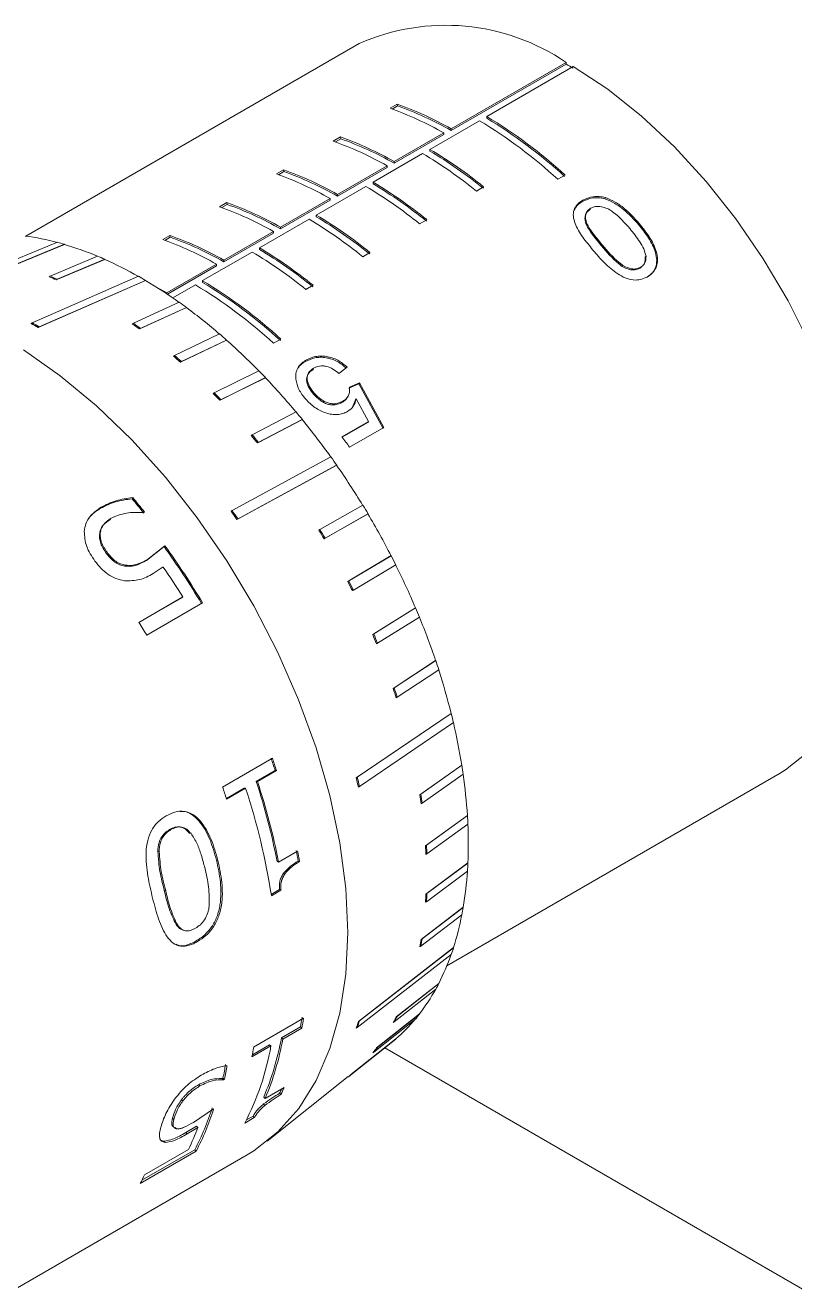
# Model space of a CAD drawing. Header units: millimetres. Extents: x 2 to 278, y 1 to 215.
# Drawn here: x 234.17 to 238.95, y 54.66 to 62.52 of the extents above; entities that cross this region are included whole.
import ezdxf

# ---------------------------------------------------------------- set-up
doc = ezdxf.new("R2010")
doc.units = ezdxf.units.MM

msp = doc.modelspace()

# ---------------------------------------------------------------- linework, layer by layer
at = {"color": 7, "linetype": 'Continuous', "lineweight": 18}
for p, q in [((236.2448, 62.4068), (234.171, 61.2097)), ((237.5319, 62.29), (236.8163, 61.8769)), ((237.532, 62.2795), (236.8165, 61.8664)), ((237.532, 62.2795), (237.5319, 62.29)), ((237.038, 61.953), (237.5768, 62.2641)), ((236.4818, 62.03), (236.4369, 62.0041)), ((236.4836, 62.0189), (236.45, 61.9995)), ((236.4836, 62.0189), (236.4818, 62.03)), ((236.6845, 61.7489), (236.9931, 61.9271)), ((237.0379, 61.9427), (237.038, 61.953)), ((236.1283, 61.8259), (236.0834, 61.8)), ((236.13, 61.8148), (236.0964, 61.7954)), ((236.13, 61.8148), (236.1283, 61.8259)), ((236.7714, 61.8509), (236.4628, 61.6728)), ((236.7716, 61.8405), (236.4629, 61.6623)), ((236.7716, 61.8405), (236.7714, 61.8509)), ((236.8165, 61.8664), (236.8163, 61.8769)), ((236.3309, 61.5448), (236.6396, 61.723)), ((236.6844, 61.7386), (236.6845, 61.7489)), ((236.4179, 61.6468), (236.1092, 61.4687)), ((236.418, 61.6364), (236.4179, 61.6468)), ((236.4629, 61.6623), (236.4628, 61.6728)), ((235.7747, 61.6218), (235.7298, 61.5959)), ((235.7765, 61.6107), (235.7429, 61.5913)), ((235.7765, 61.6107), (235.7747, 61.6218)), ((236.418, 61.6364), (236.1093, 61.4582)), ((237.4804, 61.5634), (237.5253, 61.5893)), ((235.9774, 61.3407), (236.286, 61.5189)), ((236.3308, 61.5345), (236.3309, 61.5448)), ((236.9741, 61.4899), (237.019, 61.5158)), ((235.4212, 61.4177), (235.3763, 61.3918)), ((235.4229, 61.4066), (235.3893, 61.3872)), ((235.4229, 61.4066), (235.4212, 61.4177)), ((236.0643, 61.4427), (235.7557, 61.2646)), ((236.0644, 61.4323), (235.7558, 61.2541)), ((236.0644, 61.4323), (236.0643, 61.4427)), ((236.1093, 61.4582), (236.1092, 61.4687)), ((237.6361, 61.4324), (237.6329, 61.4246)), ((237.7767, 61.4489), (237.7733, 61.4412)), ((235.9773, 61.3304), (235.9774, 61.3407)), ((237.6809, 61.3751), (237.6843, 61.3827)), ((235.6238, 61.1366), (235.9325, 61.3148)), ((235.7558, 61.2541), (235.7557, 61.2646)), ((236.6205, 61.2858), (236.6654, 61.3117)), ((237.9871, 61.2886), (237.983, 61.2818)), ((234.0677, 61.0476), (234.3667, 61.1709)), ((235.0676, 61.2136), (235.0227, 61.1877)), ((235.0694, 61.2025), (235.0358, 61.1831)), ((235.0694, 61.2025), (235.0676, 61.2136)), ((235.7108, 61.2386), (235.4021, 61.0605)), ((235.7109, 61.2282), (235.4022, 61.05)), ((235.7109, 61.2282), (235.7108, 61.2386)), ((234.1047, 61.0317), (234.4104, 61.1577)), ((234.1112, 61.0354), (234.4102, 61.1587)), ((234.4102, 61.1587), (234.4104, 61.1577)), ((235.2703, 60.9325), (235.5789, 61.1107)), ((235.6237, 61.1263), (235.6238, 61.1366)), ((236.267, 61.0817), (236.3119, 61.1076)), ((237.7529, 61.1487), (237.757, 61.1554)), ((234.3219, 60.9603), (234.6166, 61.085)), ((234.36, 60.9373), (234.6613, 61.0649)), ((234.3665, 60.9411), (234.6612, 61.0658)), ((234.6612, 61.0658), (234.6613, 61.0649)), ((235.3572, 61.0345), (235.0486, 60.8564)), ((235.3573, 61.0241), (235.0518, 60.8477)), ((235.3573, 61.0241), (235.3572, 61.0345)), ((235.4022, 61.05), (235.4021, 61.0605)), ((237.9905, 61.0098), (237.9954, 61.0157)), ((238.0244, 61.0783), (238.0292, 61.0843)), ((234.3155, 60.9565), (234.3219, 60.9603)), ((234.36, 60.9373), (234.3665, 60.9411)), ((234.9158, 60.9341), (234.9158, 60.9332)), ((238.0377, 60.9571), (238.0326, 60.9516)), ((234.2481, 60.6412), (234.9158, 60.9332)), ((235.0486, 60.8499), (235.0486, 60.8564)), ((235.0848, 60.8254), (235.2254, 60.9066)), ((235.2701, 60.9222), (235.2703, 60.9325)), ((235.9134, 60.8776), (235.9583, 60.9035)), ((234.8396, 60.668), (235.1255, 60.7979)), ((234.8777, 60.6321), (235.17, 60.7649)), ((234.8842, 60.6358), (235.1701, 60.7657)), ((235.1701, 60.7657), (235.17, 60.7649)), ((234.2032, 60.6671), (234.2097, 60.6708)), ((234.2481, 60.6412), (234.2546, 60.6449)), ((234.8332, 60.6643), (234.8396, 60.668)), ((234.8777, 60.6321), (234.8842, 60.6358)), ((235.0949, 60.4678), (235.3765, 60.6011)), ((235.132, 60.4261), (235.4198, 60.5624)), ((235.1384, 60.4298), (235.42, 60.5631)), ((235.42, 60.5631), (235.4198, 60.5624)), ((235.7126, 60.5429), (235.7575, 60.5688)), ((235.0885, 60.4641), (235.0949, 60.4678)), ((235.132, 60.4261), (235.1384, 60.4298)), ((235.9135, 60.438), (235.9103, 60.4301)), ((235.9614, 60.3881), (235.958, 60.3804)), ((236.1699, 60.3948), (236.1176, 60.3558)), ((235.3425, 60.2355), (235.6199, 60.3728)), ((235.3778, 60.1886), (235.6613, 60.329)), ((235.3843, 60.1923), (235.6616, 60.3296)), ((235.6616, 60.3296), (235.6613, 60.329)), ((235.336, 60.2318), (235.3425, 60.2355)), ((235.9665, 60.2319), (235.9627, 60.2248)), ((236.1801, 60.263), (236.2428, 60.2903)), ((236.1842, 60.2699), (236.2469, 60.2971)), ((236.2469, 60.2971), (236.2428, 60.2903)), ((236.2428, 60.2903), (236.393, 60.0142)), ((236.2469, 60.2971), (236.3981, 60.0198)), ((235.3778, 60.1886), (235.3843, 60.1923)), ((236.143, 60.1832), (236.1387, 60.1766)), ((236.2219, 60.1905), (236.2034, 60.1455)), ((236.2263, 60.197), (236.2219, 60.1905)), ((236.3032, 60.0572), (236.2263, 60.197)), ((235.5784, 59.9748), (235.8518, 60.1166)), ((235.6113, 59.9234), (235.8907, 60.0683)), ((235.6178, 59.9271), (235.8911, 60.0689)), ((235.8911, 60.0689), (235.8907, 60.0683)), ((236.1372, 59.9614), (236.3032, 60.0572)), ((236.1389, 59.9592), (236.2983, 60.0513)), ((236.3981, 60.0198), (236.1851, 59.8969)), ((236.3032, 60.0572), (236.2983, 60.0513)), ((235.572, 59.9711), (235.5784, 59.9748)), ((235.6113, 59.9234), (235.6178, 59.9271)), ((235.4544, 59.5024), (236.0686, 59.8365)), ((235.4843, 59.4472), (236.1045, 59.7846)), ((235.4908, 59.451), (236.1049, 59.785)), ((236.1049, 59.785), (236.1045, 59.7846)), ((234.6398, 59.5238), (234.6357, 59.517)), ((234.8358, 59.5832), (234.8316, 59.5765)), ((236.0006, 59.385), (236.2669, 59.5369)), ((234.9089, 59.4939), (234.9034, 59.4908)), ((235.448, 59.4987), (235.4544, 59.5024)), ((235.4843, 59.4472), (235.4908, 59.451)), ((236.0269, 59.3269), (236.2991, 59.4822)), ((236.0334, 59.3307), (236.2996, 59.4825)), ((236.2996, 59.4825), (236.2991, 59.4822)), ((235.9942, 59.3813), (236.0006, 59.385)), ((234.6337, 59.3604), (234.6292, 59.354)), ((234.9274, 59.198), (235.0359, 59.2844)), ((235.0359, 59.2844), (235.0307, 59.2789)), ((236.0269, 59.3269), (236.0334, 59.3307)), ((234.6813, 59.2361), (234.6765, 59.2301)), ((234.9222, 59.1925), (235.0307, 59.2789)), ((236.1738, 59.0615), (236.4429, 59.2224)), ((236.1803, 59.0653), (236.4435, 59.2226)), ((236.4435, 59.2226), (236.4429, 59.2224)), ((234.7911, 59.1633), (234.786, 59.1577)), ((234.9274, 59.198), (234.9222, 59.1925)), ((235.0251, 59.1521), (234.9622, 59.1107)), ((236.2089, 59.0088), (236.4721, 59.1661)), ((236.1738, 59.0615), (236.1803, 59.0653)), ((236.2024, 59.0051), (236.2089, 59.0088)), ((234.8742, 58.8078), (235.1475, 58.9656)), ((234.8746, 58.8071), (235.1416, 58.9613)), ((235.2706, 58.9282), (234.9233, 58.7277)), ((235.1475, 58.9656), (235.1416, 58.9613)), ((236.3286, 58.7318), (236.595, 58.8984)), ((236.3351, 58.7356), (236.5957, 58.8985)), ((236.5957, 58.8985), (236.595, 58.8984)), ((236.3591, 58.6779), (236.6197, 58.8408)), ((236.3286, 58.7318), (236.3351, 58.7356)), ((236.3527, 58.6742), (236.3591, 58.6779)), ((236.4561, 58.3974), (236.7203, 58.5698)), ((236.4625, 58.4011), (236.721, 58.5698)), ((236.4817, 58.3432), (236.7402, 58.5118)), ((236.721, 58.5698), (236.7203, 58.5698)), ((236.4561, 58.3974), (236.4625, 58.4011)), ((236.4752, 58.3394), (236.4817, 58.3432)), ((236.226, 57.8407), (236.8168, 58.2417)), ((236.2325, 57.8445), (236.8176, 58.2415)), ((236.2464, 57.7871), (236.8314, 58.1842)), ((236.8176, 58.2415), (236.8168, 58.2417)), ((235.3943, 57.784), (235.7046, 57.9632)), ((235.722, 57.8872), (235.6038, 57.819)), ((235.7302, 57.8869), (235.612, 57.8186)), ((235.722, 57.8872), (235.7302, 57.8869)), ((236.6215, 57.7354), (236.883, 57.9193)), ((236.628, 57.7391), (236.8837, 57.919)), ((236.7902, 56.6727), (238.864, 57.8698)), ((236.8837, 57.919), (236.883, 57.9193)), ((235.6038, 57.819), (235.612, 57.8186)), ((236.226, 57.8407), (236.2325, 57.8445)), ((236.6364, 57.6833), (236.8922, 57.8632)), ((235.5299, 57.7763), (235.4185, 57.712)), ((235.5381, 57.776), (235.4199, 57.7077)), ((235.5299, 57.7763), (235.5381, 57.776)), ((236.2399, 57.7834), (236.2464, 57.7871)), ((236.6215, 57.7354), (236.628, 57.7391)), ((236.63, 57.6796), (236.6364, 57.6833)), ((236.6569, 57.4182), (236.9178, 57.6076)), ((236.6634, 57.4219), (236.9186, 57.6072)), ((236.6662, 57.3686), (236.9214, 57.5538)), ((236.9186, 57.6072), (236.9178, 57.6076)), ((235.065, 57.5192), (235.0732, 57.5189)), ((236.6569, 57.4182), (236.6634, 57.4219)), ((234.9918, 57.383), (235, 57.3824)), ((235.3655, 57.3279), (235.357, 57.3295)), ((235.7345, 57.3199), (235.7432, 57.3175)), ((235.7432, 57.3175), (235.8614, 57.3857)), ((235.8649, 57.3234), (235.8736, 57.3206)), ((236.6597, 57.3648), (236.6662, 57.3686)), ((235.7752, 57.2496), (235.784, 57.2467)), ((236.6598, 57.117), (236.9207, 57.3116)), ((236.6634, 57.0706), (236.9186, 57.261)), ((236.6662, 57.1208), (236.9214, 57.3111)), ((236.9214, 57.3111), (236.9207, 57.3116)), ((235.0321, 57.1409), (235.0407, 57.1393)), ((235.7491, 57.1459), (235.6971, 57.1158)), ((235.7579, 57.1427), (235.6982, 57.1083)), ((235.7491, 57.1459), (235.7579, 57.1427)), ((236.6598, 57.117), (236.6662, 57.1208)), ((236.6301, 56.8366), (236.8916, 57.036)), ((236.6366, 56.8403), (236.8923, 57.0354)), ((236.657, 57.0669), (236.6634, 57.0706)), ((236.8923, 57.0354), (236.8916, 57.036)), ((235.1056, 56.9287), (235.1143, 56.9261)), ((236.6282, 56.7942), (236.8839, 56.9893)), ((235.2392, 56.8233), (235.2303, 56.8266)), ((236.2402, 56.3265), (236.831, 56.7851)), ((236.2467, 56.3302), (236.8317, 56.7844)), ((236.6217, 56.7905), (236.6282, 56.7942)), ((236.6301, 56.8366), (236.6366, 56.8403)), ((236.8317, 56.7844), (236.831, 56.7851)), ((236.2328, 56.2889), (236.8179, 56.7431)), ((236.4756, 56.3552), (236.7398, 56.5629)), ((236.4821, 56.3589), (236.7406, 56.5621)), ((236.7406, 56.5621), (236.7398, 56.5629)), ((236.463, 56.323), (236.7214, 56.5262)), ((235.5881, 56.1665), (235.8985, 56.3457)), ((236.2402, 56.3265), (236.2467, 56.3302)), ((236.3356, 56.1356), (236.5962, 56.3421)), ((236.3532, 56.1618), (236.6196, 56.3728)), ((236.3597, 56.1655), (236.6203, 56.372)), ((236.4565, 56.3193), (236.463, 56.323)), ((236.4756, 56.3552), (236.4821, 56.3589)), ((236.6203, 56.372), (236.6196, 56.3728)), ((235.879, 56.2917), (235.7608, 56.2235)), ((235.7608, 56.2235), (235.7696, 56.2164)), ((235.8879, 56.2846), (235.7696, 56.2164)), ((235.879, 56.2917), (235.8879, 56.2846)), ((236.2031, 56.0042), (236.4721, 56.2179)), ((236.2095, 56.0079), (236.4727, 56.217)), ((236.2263, 56.2852), (236.2328, 56.2889)), ((236.4727, 56.217), (236.4721, 56.2179)), ((235.6957, 56.1737), (235.5775, 56.1055)), ((235.6869, 56.1808), (235.58, 56.1191)), ((235.6869, 56.1808), (235.6957, 56.1737)), ((236.1809, 55.9845), (236.4441, 56.1935)), ((236.3532, 56.1618), (236.3597, 56.1655)), ((241.1016, 53.45), (236.4041, 56.1618)), ((236.3291, 56.1319), (236.3356, 56.1356)), ((235.6723, 55.5818), (236.1771, 55.9829)), ((236.1745, 55.9807), (236.1809, 55.9845)), ((236.2031, 56.0042), (236.2095, 56.0079)), ((235.2537, 55.9253), (235.2449, 55.9324)), ((235.3972, 55.974), (235.3918, 55.9709)), ((235.4005, 55.9636), (235.3918, 55.9709)), ((235.406, 55.9667), (235.3972, 55.974)), ((235.406, 55.9667), (235.4005, 55.9636)), ((235.6593, 55.8469), (235.7775, 55.9151)), ((235.1481, 55.8321), (235.1393, 55.8393)), ((235.6509, 55.8555), (235.6593, 55.8469)), ((235.7496, 55.8801), (235.7578, 55.8712)), ((235.2139, 55.6986), (235.3388, 55.7819)), ((235.6501, 55.813), (235.6583, 55.8041)), ((235.092, 55.7173), (235.0833, 55.7249)), ((235.108, 55.6583), (235.0994, 55.6663)), ((235.2321, 55.6758), (235.1657, 55.6353)), ((235.2406, 55.6675), (235.1742, 55.627)), ((235.2406, 55.6675), (235.2321, 55.6758)), ((235.5922, 55.7283), (235.5325, 55.6939)), ((235.5841, 55.7374), (235.5428, 55.7136)), ((235.5841, 55.7374), (235.5922, 55.7283)), ((235.0282, 55.5822), (235.0064, 55.5899)), ((235.1742, 55.627), (235.1657, 55.6353)), ((235.2296, 55.519), (234.8823, 55.3185)), ((235.2214, 55.5281), (234.8926, 55.3383)), ((234.9097, 55.3727), (235.1831, 55.5305)), ((235.0367, 55.574), (235.0282, 55.5822)), ((235.2296, 55.519), (235.2214, 55.5281)), ((232.2924, 53.6179), (235.5487, 55.4977))]:
    msp.add_line(p, q, dxfattribs=at)
at = {"color": 7, "linetype": 'Continuous', "lineweight": 18, "flags": 128}
for points in [[(237.5768, 62.2641), (237.7909, 62.1231), (238.0017, 61.9556), (238.2066, 61.7637), (238.4027, 61.5499), (238.5874, 61.3173), (238.7583, 61.0688), (238.913, 60.8078), (239.0494, 60.5378), (239.1659, 60.2625), (239.2606, 59.9855), (239.3325, 59.7105), (239.3806, 59.4413), (239.4041, 59.1815), (239.4028, 58.9345), (239.3767, 58.7036), (239.3261, 58.492), (239.2518, 58.3025), (239.1547, 58.1376), (239.0361, 57.9996), (238.8976, 57.8903), (238.864, 57.8698)], [(234.2097, 60.6708), (234.2904, 60.7061), (234.8709, 60.9601)], [(234.2546, 60.6449), (234.3353, 60.6802), (234.9158, 60.9341)], [(235.0486, 60.8564), (235.0065, 60.8795), (234.9864, 60.8902)], [(235.5487, 55.4977), (235.5895, 55.5225), (235.7389, 55.6396), (235.8685, 55.7855), (235.9766, 55.9588), (236.062, 56.1572), (236.1238, 56.3785), (236.1611, 56.6202), (236.1735, 56.8793), (236.1609, 57.1528), (236.1235, 57.4376), (236.0617, 57.7302), (235.9762, 58.0273), (235.8679, 58.3253), (235.7383, 58.6209), (235.5888, 58.9104), (235.4211, 59.1906), (235.2372, 59.4581), (235.0393, 59.7097), (234.8297, 59.9427), (234.6108, 60.1541), (234.3852, 60.3416), (234.1557, 60.5029)]]:
    msp.add_lwpolyline(points, dxfattribs=at)
at = {"color": 7, "linetype": 'Continuous', "lineweight": 18}
for centre, radius, start, end in [((236.7831, 61.1888), 1.3317, 55.7817, 113.84135), ((236.3259, 60.1387), 2.4572, 59.40117, 60.60421), ((235.7338, 60.0266), 2.0988, 60.36906, 70.42586), ((235.7787, 60.0526), 2.0988, 60.36906, 70.42586), ((235.7838, 60.051), 2.0886, 60.36906, 70.42586), ((235.4452, 59.3451), 3.0104, 47.46458, 59.05658), ((235.4975, 59.3732), 2.9958, 47.46458, 59.05658), ((235.4901, 59.371), 3.0104, 47.46458, 59.05658), ((235.3802, 59.8225), 2.0988, 60.36906, 70.42586), ((235.4251, 59.8485), 2.0988, 60.36906, 70.42586), ((235.4303, 59.8469), 2.0886, 60.36906, 70.42586), ((235.1795, 59.2706), 2.8541, 51.03994, 59.23128), ((235.2314, 59.2981), 2.8403, 51.03994, 59.23128), ((235.2244, 59.2966), 2.8541, 51.03994, 59.23128), ((235.0267, 59.6184), 2.0988, 60.36906, 70.42586), ((235.0716, 59.6444), 2.0988, 60.36906, 70.42586), ((235.0767, 59.6428), 2.0886, 60.36906, 70.42586), ((234.8259, 59.0665), 2.8541, 51.03994, 59.23128), ((234.8778, 59.094), 2.8403, 51.03994, 59.23128), ((234.8708, 59.0925), 2.8541, 51.03994, 59.23128), ((234.718, 59.4403), 2.0988, 60.36906, 70.42586), ((234.7232, 59.4387), 2.0886, 60.36906, 70.42586), ((234.6731, 59.4143), 2.0988, 60.36906, 70.42586), ((234.5243, 58.8899), 2.8403, 51.03994, 59.23128), ((234.5173, 58.8883), 2.8541, 51.03994, 59.23128), ((234.4724, 58.8624), 2.8541, 51.03994, 59.23128), ((233.9502, 59.6198), 1.6051, 74.95286, 82.2315), ((233.9052, 59.4419), 1.7895, 73.60808, 75.05421), ((234.3196, 59.2102), 2.0988, 60.36906, 70.42586), ((234.3645, 59.2362), 2.0988, 60.36906, 70.42586), ((234.3696, 59.2346), 2.0886, 60.36906, 70.42586), ((233.8449, 59.2464), 1.9932, 67.21784, 73.5176), ((234.1188, 58.6583), 2.8541, 51.03994, 59.23128), ((234.1707, 58.6858), 2.8403, 51.03994, 59.23128), ((234.1637, 58.6842), 2.8541, 51.03994, 59.23128), ((233.7612, 59.0397), 2.217, 66.05098, 67.30466), ((233.6623, 58.8236), 2.4538, 60.4934, 65.97757), ((233.4449, 58.8759), 2.2554, 66.06165, 67.294), ((233.4513, 58.8797), 2.2554, 66.06165, 67.294), ((233.5411, 58.6036), 2.7057, 59.46566, 60.56343), ((233.4085, 58.3836), 2.9618, 54.57106, 59.40841), ((233.6774, 58.3246), 3.0104, 47.46458, 59.05658), ((233.7297, 58.3527), 2.9958, 47.46458, 59.05658), ((233.7223, 58.3505), 3.0104, 47.46458, 59.05658), ((233.258, 58.1675), 3.2259, 53.64912, 54.62545), ((233.103, 57.9607), 3.4836, 49.26455, 53.60581), ((232.8201, 58.2183), 2.8124, 59.48648, 60.54261), ((232.8266, 58.222), 2.8124, 59.48648, 60.54261), ((232.9329, 57.9887), 3.2817, 53.65743, 54.61715), ((232.9394, 57.9924), 3.2817, 53.65743, 54.61715), ((232.9376, 57.7651), 3.7404, 48.42092, 49.30553), ((232.7772, 57.587), 3.9795, 44.41669, 48.38926), ((232.607, 57.5793), 3.8052, 48.42845, 49.298), ((232.6135, 57.583), 3.8052, 48.42845, 49.298), ((232.6154, 57.4259), 4.2084, 43.62872, 44.44646), ((232.4691, 57.2884), 4.4085, 39.89645, 43.60681), ((232.2792, 57.2342), 4.2813, 43.63567, 44.4395), ((232.2857, 57.2379), 4.2813, 43.63567, 44.4395), ((232.3313, 57.1713), 4.59, 39.14502, 39.91678), ((232.2191, 57.0811), 4.7333, 35.5929, 39.13149), ((231.9902, 56.9752), 4.6695, 39.15158, 39.91022), ((231.9967, 56.9789), 4.6695, 39.15158, 39.91022), ((232.6598, 57.3281), 4.3619, 36.07951, 37.13495), ((232.1243, 57.0121), 4.8512, 34.86124, 35.60505), ((232.0636, 56.9703), 4.9242, 31.40874, 34.85524), ((231.1369, 56.4803), 4.8205, 38.59796, 39.96384), ((231.1255, 56.4739), 4.8409, 38.59796, 39.96384), ((232.0272, 56.9476), 4.9679, 30.68136, 31.41349), ((231.3475, 56.564), 5.0424, 34.87534, 35.59095), ((231.354, 56.5678), 5.0424, 34.87534, 35.59095), ((232.0303, 56.9493), 4.9637, 27.25429, 30.6825), ((231.6808, 56.7477), 5.0538, 30.68759, 31.40726), ((231.6873, 56.7514), 5.0538, 30.68759, 31.40726), ((230.8443, 56.2669), 5.1648, 31.01608, 35.7497), ((230.8567, 56.2741), 5.143, 31.01608, 35.7497), ((232.0614, 56.9655), 4.9292, 26.51596, 27.25191), ((230.7647, 56.2209), 5.1713, 32.05606, 34.52764), ((232.1339, 57.0009), 4.8479, 23.04171, 26.52431), ((231.7157, 56.7659), 5.0145, 26.52223, 27.24565), ((231.7221, 56.7696), 5.0145, 26.52223, 27.24565), ((232.2346, 57.0445), 4.7388, 22.27654, 23.03207), ((232.3743, 57.1005), 4.5877, 18.67952, 22.29261), ((230.4566, 56.0411), 5.2124, 31.02561, 32.05859), ((231.8983, 56.8499), 4.8208, 22.28296, 23.02564), ((231.8919, 56.8462), 4.8208, 22.28296, 23.02564), ((232.5388, 57.1572), 4.4143, 17.86987, 18.66198), ((232.7359, 57.2191), 4.207, 14.06673, 17.89468), ((232.2013, 56.9609), 4.4907, 17.87661, 18.65525), ((232.2078, 56.9647), 4.4907, 17.87661, 18.65525), ((232.9514, 57.2747), 3.9852, 13.1922, 14.0402), ((233.1901, 57.3286), 3.7399, 9.08674, 13.22726), ((231.3082, 56.4487), 4.6423, 18.05193, 19.04106), ((231.2977, 56.4422), 4.662, 18.05193, 19.04106), ((233.4381, 57.3702), 3.489, 8.12297, 9.04958), ((231.5467, 56.4899), 4.2693, 11.2112, 18.13867), ((231.5377, 56.4839), 4.2873, 11.2112, 18.13867), ((232.2071, 56.8369), 4.1423, 13.20828, 14.02412), ((232.2136, 56.8407), 4.1423, 13.20828, 14.02412), ((233.6981, 57.405), 3.226, 3.60089, 8.17029), ((230.9874, 56.2631), 4.662, 18.05193, 19.04106), ((231.5848, 56.4747), 4.162, 8.75648, 18.22023), ((233.1162, 57.1776), 3.5494, 8.13085, 9.04169), ((233.1227, 57.1813), 3.5494, 8.13085, 9.04169), ((233.9575, 57.4235), 2.9667, 2.51858, 3.55099), ((234.217, 57.4324), 2.7064, 357.44324, 2.58046), ((233.6446, 57.2317), 3.0181, 2.52737, 3.5422), ((233.6511, 57.2355), 3.0181, 2.52737, 3.5422), ((232.065, 56.6441), 3.8602, 10.13536, 11.11413), ((232.0576, 56.6385), 3.8765, 10.13536, 11.11413), ((234.7044, 57.4052), 2.2181, 350.41999, 356.28618), ((234.4662, 57.4236), 2.4579, 356.20784, 357.37823), ((234.162, 57.2319), 2.5004, 356.2178, 357.36827), ((234.1685, 57.2356), 2.5004, 356.2178, 357.36827), ((234.9243, 57.3705), 1.9963, 348.99361, 350.33807), ((235.1246, 57.329), 1.7909, 342.3224, 349.08826), ((234.6281, 57.1778), 2.0309, 349.00505, 350.32663), ((234.6346, 57.1816), 2.0309, 349.00505, 350.32663), ((235.3013, 57.2751), 1.6072, 340.67067, 342.22421), ((235.4528, 57.2196), 1.4449, 332.96863, 340.77628), ((235.5787, 57.1576), 1.3056, 331.07623, 332.86068), ((235.6779, 57.1008), 1.1903, 322.29267, 331.17818), ((233.7994, 56.6845), 2.1164, 349.30586, 350.97573), ((233.7994, 56.679), 2.1254, 349.30586, 350.97573), ((234.6497, 56.8373), 1.6706, 340.70013, 342.19475), ((234.6562, 56.8411), 1.6706, 340.70013, 342.19475), ((235.2938, 56.9613), 1.3282, 331.09141, 332.8455), ((235.3003, 56.9651), 1.3282, 331.09141, 332.8455), ((235.8039, 57.0011), 1.0296, 310.47323, 320.26147), ((235.7532, 57.0448), 1.0975, 320.18794, 322.19135), ((234.025, 56.5415), 1.7647, 337.12605, 349.61941), ((234.0265, 56.5357), 1.7721, 337.12605, 349.61941), ((235.8356, 56.9655), 0.983, 308.24833, 310.40446), ((234.0411, 56.4689), 1.6808, 332.54039, 349.88567), ((233.4891, 56.4999), 2.1254, 349.30586, 350.97573), ((235.4713, 56.8465), 1.1165, 320.20498, 322.1743), ((235.4778, 56.8502), 1.1165, 320.20498, 322.1743), ((233.3793, 56.402), 2.0628, 348.02528, 350.43066), ((233.3795, 56.3965), 2.0715, 348.02528, 350.43066), ((235.5551, 56.7659), 1, 308.26667, 310.38612), ((235.5616, 56.7696), 1, 308.26667, 310.38612), ((234.4211, 56.5014), 1.4666, 334.93396, 336.03763), ((234.4127, 56.5003), 1.4849, 334.93801, 336.79372), ((233.8675, 56.2441), 1.5316, 332.1279, 342.74888), ((233.8699, 56.238), 1.5381, 332.1279, 342.74888), ((233.8024, 56.1905), 1.5303, 334.45031, 340.01699), ((233.6434, 55.9793), 1.4041, 331.92608, 334.40275)]:
    msp.add_arc(centre, radius, start, end, dxfattribs=at)
for points, knots in [([(237.6993, 61.1224), (237.6773, 61.1491), (237.6335, 61.2026), (237.5904, 61.2742), (237.575, 61.3322), (237.5788, 61.3736), (237.6, 61.4083), (237.624, 61.4243), (237.6361, 61.4324)], [0, 0, 0, 0, 0.250509, 0.500363, 0.631102, 0.750185, 0.874213, 1, 1, 1, 1]), ([(237.5821, 61.3705), (237.587, 61.3804), (237.598, 61.4023), (237.6204, 61.4166), (237.6329, 61.4246)], [0, 0, 0, 0, 0.4460983, 1, 1, 1, 1]), ([(237.6329, 61.4246), (237.6533, 61.434), (237.6841, 61.4481), (237.735, 61.4494), (237.7606, 61.4439), (237.7733, 61.4412)], [0, 0, 0, 0, 0.499449, 0.751797, 1, 1, 1, 1]), ([(237.6361, 61.4324), (237.6565, 61.4418), (237.6873, 61.456), (237.7382, 61.4572), (237.7639, 61.4516), (237.7767, 61.4489)], [0, 0, 0, 0, 0.499055, 0.751464, 1, 1, 1, 1]), ([(237.7733, 61.4412), (237.7942, 61.4327), (237.836, 61.4156), (237.9089, 61.3626), (237.9533, 61.3141), (237.983, 61.2818)], [0, 0, 0, 0, 0.249876, 0.500004, 1, 1, 1, 1]), ([(237.7767, 61.4489), (237.7976, 61.4403), (237.8396, 61.4231), (237.9128, 61.3698), (237.9574, 61.321), (237.9871, 61.2886)], [0, 0, 0, 0, 0.249698, 0.499832, 1, 1, 1, 1]), ([(237.6809, 61.3751), (237.6726, 61.3688), (237.6562, 61.3564), (237.6481, 61.3274), (237.6504, 61.2963), (237.6805, 61.2343), (237.7207, 61.1867), (237.7529, 61.1487)], [0, 0, 0, 0, 0.125057, 0.250065, 0.375071, 0.500165, 1, 1, 1, 1]), ([(237.6843, 61.3827), (237.676, 61.3765), (237.6596, 61.364), (237.6516, 61.3349), (237.654, 61.3038), (237.6843, 61.2415), (237.7247, 61.1937), (237.757, 61.1554)], [0, 0, 0, 0, 0.124639, 0.249389, 0.37433, 0.499515, 1, 1, 1, 1]), ([(237.9297, 61.2551), (237.8965, 61.2928), (237.855, 61.34), (237.7895, 61.3821), (237.7524, 61.3931), (237.7144, 61.3959), (237.6943, 61.3871), (237.6843, 61.3827)], [0, 0, 0, 0, 0.50044, 0.625626, 0.750567, 0.875318, 1, 1, 1, 1]), ([(238.0292, 61.0843), (238.0251, 61.0997), (238.017, 61.1306), (237.9826, 61.1888), (237.9509, 61.2286), (237.9297, 61.2551)], [0, 0, 0, 0, 0.249424, 0.499583, 1, 1, 1, 1]), ([(237.983, 61.2818), (238.0045, 61.2547), (238.0476, 61.2005), (238.0868, 61.1229), (238.0983, 61.059), (238.0916, 61.0134), (238.0689, 60.9761), (238.0447, 60.9597), (238.0326, 60.9516)], [0, 0, 0, 0, 0.250092, 0.49963, 0.631047, 0.749536, 0.874592, 1, 1, 1, 1]), ([(237.9871, 61.2886), (238.0088, 61.2613), (238.0521, 61.2069), (238.0916, 61.129), (238.1032, 61.0649), (238.0967, 61.0191), (238.074, 60.9817), (238.0498, 60.9653), (238.0377, 60.9571)], [0, 0, 0, 0, 0.250509, 0.500387, 0.631836, 0.750228, 0.874981, 1, 1, 1, 1]), ([(238.0377, 60.9571), (238.0243, 60.9507), (237.9976, 60.9379), (237.9494, 60.9346), (237.899, 60.9473), (237.8373, 60.9843), (237.7677, 61.0424), (237.7221, 61.0957), (237.6993, 61.1224)], [0, 0, 0, 0, 0.12502, 0.249897, 0.374526, 0.499571, 0.749495, 1, 1, 1, 1]), ([(237.7529, 61.1487), (237.7854, 61.1101), (237.8262, 61.0618), (237.8886, 61.0151), (237.9241, 61.0012), (237.9608, 60.9968), (237.9806, 61.0055), (237.9905, 61.0098)], [0, 0, 0, 0, 0.499803, 0.624877, 0.749889, 0.874832, 1, 1, 1, 1]), ([(237.757, 61.1554), (237.7898, 61.1167), (237.8307, 61.0682), (237.8933, 61.0212), (237.9289, 61.0072), (237.9656, 61.0026), (237.9855, 61.0113), (237.9954, 61.0157)], [0, 0, 0, 0, 0.500456, 0.62562, 0.750569, 0.875252, 1, 1, 1, 1]), ([(237.9905, 61.0098), (237.996, 61.0136), (238.0071, 61.021), (238.0184, 61.0375), (238.0246, 61.057), (238.0245, 61.0712), (238.0244, 61.0783)], [0, 0, 0, 0, 0.250266, 0.500281, 0.7501747, 1, 1, 1, 1]), ([(237.9954, 61.0157), (238.0009, 61.0194), (238.0121, 61.0269), (238.0233, 61.0434), (238.0294, 61.0629), (238.0293, 61.0772), (238.0292, 61.0843)], [0, 0, 0, 0, 0.249975, 0.499831, 0.749816, 1, 1, 1, 1]), ([(235.9135, 60.438), (235.9322, 60.4469), (235.9602, 60.4603), (236.0059, 60.4647), (236.0415, 60.4619), (236.0772, 60.4531), (236.123, 60.4338), (236.1512, 60.4104), (236.1699, 60.3948)], [0, 0, 0, 0, 0.249665, 0.374244, 0.49996, 0.625208, 0.750372, 1, 1, 1, 1]), ([(235.8502, 60.3199), (235.8497, 60.3321), (235.8486, 60.3564), (235.8605, 60.3895), (235.8788, 60.4126), (235.8974, 60.4282), (235.9081, 60.4347), (235.9135, 60.438)], [0, 0, 0, 0, 0.2499633, 0.4997946, 0.7496074, 0.8747805, 1, 1, 1, 1]), ([(235.8554, 60.3705), (235.8564, 60.374), (235.8609, 60.3886), (235.8759, 60.4047), (235.8942, 60.4203), (235.905, 60.4269), (235.9103, 60.4301)], [0, 0, 0, 0, 0.135517, 0.567169, 0.783534, 1, 1, 1, 1]), ([(235.9103, 60.4301), (235.929, 60.4391), (235.957, 60.4525), (236.0026, 60.4569), (236.0382, 60.4542), (236.0738, 60.4455), (236.1195, 60.4263), (236.1475, 60.4031), (236.1662, 60.3876)], [0, 0, 0, 0, 0.250206, 0.374989, 0.500753, 0.625975, 0.750943, 1, 1, 1, 1]), ([(235.9614, 60.3881), (235.9494, 60.3794), (235.9315, 60.3664), (235.9215, 60.34), (235.9205, 60.3112), (235.9334, 60.2727), (235.9555, 60.2455), (235.9665, 60.2319)], [0, 0, 0, 0, 0.249431, 0.372084, 0.499965, 0.749547, 1, 1, 1, 1]), ([(236.1176, 60.3558), (236.106, 60.3651), (236.0828, 60.3837), (236.0473, 60.3988), (236.0183, 60.4031), (235.99, 60.4016), (235.9728, 60.3935), (235.9614, 60.3881)], [0, 0, 0, 0, 0.250438, 0.499859, 0.624538, 0.750293, 1, 1, 1, 1]), ([(235.912, 60.1952), (235.8961, 60.2152), (235.8642, 60.2551), (235.8549, 60.2983), (235.8502, 60.3199)], [0, 0, 0, 0, 0.500333, 1, 1, 1, 1]), ([(235.958, 60.3804), (235.946, 60.3717), (235.9281, 60.3588), (235.9181, 60.3325), (235.9169, 60.3038), (235.9297, 60.2654), (235.9517, 60.2383), (235.9627, 60.2248)], [0, 0, 0, 0, 0.2500573, 0.372908, 0.5007957, 0.7500731, 1, 1, 1, 1]), ([(235.9665, 60.2319), (235.9789, 60.2191), (235.9972, 60.2003), (236.0277, 60.1812), (236.0518, 60.1712), (236.0768, 60.1662), (236.1094, 60.1671), (236.1295, 60.1767), (236.143, 60.1832)], [0, 0, 0, 0, 0.256389, 0.377042, 0.503361, 0.625438, 0.74705, 1, 1, 1, 1]), ([(236.143, 60.1832), (236.1503, 60.1879), (236.1649, 60.1974), (236.1797, 60.2182), (236.1866, 60.2431), (236.185, 60.261), (236.1842, 60.2699)], [0, 0, 0, 0, 0.25029, 0.499985, 0.751586, 1, 1, 1, 1]), ([(236.1723, 60.1187), (236.1627, 60.1139), (236.1436, 60.1044), (236.11, 60.0987), (236.074, 60.1003), (236.0374, 60.109), (236.0014, 60.1235), (235.9566, 60.15), (235.9298, 60.1771), (235.912, 60.1952)], [0, 0, 0, 0, 0.125085, 0.25012, 0.372401, 0.500293, 0.625444, 0.750456, 1, 1, 1, 1]), ([(235.9627, 60.2248), (235.9747, 60.2123), (235.9928, 60.1936), (236.0232, 60.1746), (236.0477, 60.1644), (236.0727, 60.1594), (236.1052, 60.1605), (236.1252, 60.1701), (236.1387, 60.1766)], [0, 0, 0, 0, 0.25043, 0.375338, 0.502369, 0.625529, 0.747003, 1, 1, 1, 1]), ([(236.1387, 60.1766), (236.1462, 60.1812), (236.161, 60.1906), (236.1697, 60.2049), (236.1741, 60.2121)], [0, 0, 0, 0, 0.500722, 1, 1, 1, 1]), ([(236.2263, 60.197), (236.2216, 60.181), (236.2122, 60.149), (236.1856, 60.1288), (236.1723, 60.1187)], [0, 0, 0, 0, 0.500551, 1, 1, 1, 1]), ([(234.5341, 59.3736), (234.5367, 59.3897), (234.5421, 59.4218), (234.5728, 59.4774), (234.613, 59.5053), (234.6398, 59.5238)], [0, 0, 0, 0, 0.250276, 0.500633, 1, 1, 1, 1]), ([(234.6357, 59.517), (234.6654, 59.5319), (234.7249, 59.5619), (234.796, 59.5716), (234.8316, 59.5765)], [0, 0, 0, 0, 0.49983, 1, 1, 1, 1]), ([(234.6398, 59.5238), (234.6695, 59.5388), (234.729, 59.5687), (234.8002, 59.5784), (234.8358, 59.5832)], [0, 0, 0, 0, 0.499629, 1, 1, 1, 1]), ([(234.5559, 59.4424), (234.5581, 59.4467), (234.5748, 59.479), (234.6074, 59.4993), (234.6357, 59.517)], [0, 0, 0, 0, 0.134717, 1, 1, 1, 1]), ([(234.6969, 59.4489), (234.6799, 59.4372), (234.6545, 59.4196), (234.6371, 59.3889), (234.6311, 59.3695), (234.6299, 59.3592), (234.6292, 59.354)], [0, 0, 0, 0, 0.499693, 0.749702, 0.874855, 1, 1, 1, 1]), ([(234.7012, 59.4555), (234.6844, 59.4437), (234.6591, 59.4261), (234.6386, 59.3912), (234.6353, 59.3706), (234.6337, 59.3604)], [0, 0, 0, 0, 0.499655, 0.749803, 1, 1, 1, 1]), ([(234.9034, 59.4908), (234.8667, 59.4919), (234.7934, 59.4942), (234.7319, 59.4684), (234.7012, 59.4555)], [0, 0, 0, 0, 0.500486, 1, 1, 1, 1]), ([(234.6005, 59.1886), (234.5805, 59.2188), (234.5406, 59.2792), (234.5363, 59.3422), (234.5341, 59.3736)], [0, 0, 0, 0, 0.500451, 1, 1, 1, 1]), ([(234.6292, 59.354), (234.6292, 59.3436), (234.6293, 59.3229), (234.6424, 59.2797), (234.6629, 59.25), (234.6765, 59.2301)], [0, 0, 0, 0, 0.250429, 0.500718, 1, 1, 1, 1]), ([(234.6337, 59.3604), (234.6337, 59.35), (234.6338, 59.3292), (234.6471, 59.2859), (234.6676, 59.256), (234.6813, 59.2361)], [0, 0, 0, 0, 0.250185, 0.500448, 1, 1, 1, 1]), ([(234.6765, 59.2301), (234.6914, 59.2127), (234.7139, 59.1866), (234.7544, 59.1644), (234.7754, 59.1599), (234.786, 59.1577)], [0, 0, 0, 0, 0.498716, 0.74929, 1, 1, 1, 1]), ([(234.6813, 59.2361), (234.6963, 59.2186), (234.7188, 59.1924), (234.7594, 59.17), (234.7805, 59.1655), (234.7911, 59.1633)], [0, 0, 0, 0, 0.499107, 0.74963, 1, 1, 1, 1]), ([(234.7836, 59.0668), (234.7661, 59.0705), (234.731, 59.078), (234.6804, 59.1059), (234.6364, 59.1441), (234.6125, 59.1737), (234.6005, 59.1886)], [0, 0, 0, 0, 0.249869, 0.499743, 0.749674, 1, 1, 1, 1]), ([(234.786, 59.1577), (234.7987, 59.1566), (234.8243, 59.1544), (234.871, 59.1662), (234.9017, 59.182), (234.9222, 59.1925)], [0, 0, 0, 0, 0.249556, 0.499629, 1, 1, 1, 1]), ([(234.7911, 59.1633), (234.8039, 59.1622), (234.8294, 59.1599), (234.8762, 59.1716), (234.9069, 59.1874), (234.9274, 59.198)], [0, 0, 0, 0, 0.249719, 0.499782, 1, 1, 1, 1]), ([(234.9622, 59.1107), (234.9356, 59.0959), (234.8825, 59.0663), (234.8166, 59.0666), (234.7836, 59.0668)], [0, 0, 0, 0, 0.501283, 1, 1, 1, 1]), ([(235.0441, 57.6048), (235.0619, 57.6137), (235.0976, 57.6315), (235.1558, 57.6366), (235.2117, 57.6164), (235.2733, 57.5591), (235.3278, 57.4601), (235.3529, 57.372), (235.3655, 57.3279)], [0, 0, 0, 0, 0.125108, 0.249985, 0.374734, 0.499711, 0.749517, 1, 1, 1, 1]), ([(235.131, 57.6311), (235.1365, 57.6318), (235.1609, 57.6348), (235.2036, 57.6156), (235.265, 57.5604), (235.3194, 57.461), (235.3445, 57.3733), (235.357, 57.3295)], [0, 0, 0, 0, 0.045945, 0.204914, 0.363968, 0.681598, 1, 1, 1, 1]), ([(234.9594, 57.0924), (234.9488, 57.1377), (234.9276, 57.2282), (234.914, 57.3522), (234.9255, 57.4512), (234.9519, 57.5185), (234.9928, 57.5711), (235.027, 57.5935), (235.0441, 57.6048)], [0, 0, 0, 0, 0.250486, 0.500299, 0.629628, 0.750035, 0.874892, 1, 1, 1, 1]), ([(235.065, 57.5192), (235.0549, 57.5126), (235.0346, 57.4994), (235.0098, 57.4676), (234.9976, 57.4337), (234.9927, 57.4049), (234.9921, 57.3903), (234.9918, 57.383)], [0, 0, 0, 0, 0.250592, 0.500519, 0.749859, 0.874916, 1, 1, 1, 1]), ([(235.0732, 57.5189), (235.063, 57.5123), (235.0427, 57.4991), (235.018, 57.4673), (235.0058, 57.4332), (235.0009, 57.4044), (235.0003, 57.3897), (235, 57.3824)], [0, 0, 0, 0, 0.250253, 0.499973, 0.749427, 0.874667, 1, 1, 1, 1]), ([(235.1901, 57.4956), (235.1816, 57.505), (235.1647, 57.5237), (235.1319, 57.538), (235.0971, 57.5356), (235.0757, 57.5247), (235.065, 57.5192)], [0, 0, 0, 0, 0.249774, 0.499283, 0.749181, 1, 1, 1, 1]), ([(235.1983, 57.4949), (235.1898, 57.5044), (235.1729, 57.5232), (235.1401, 57.5376), (235.1053, 57.5353), (235.0839, 57.5244), (235.0732, 57.5189)], [0, 0, 0, 0, 0.250208, 0.499841, 0.749527, 1, 1, 1, 1]), ([(235.2843, 57.2809), (235.277, 57.3078), (235.2632, 57.3588), (235.2384, 57.4342), (235.2118, 57.4745), (235.1983, 57.4949)], [0, 0, 0, 0, 0.353661, 0.672991, 1, 1, 1, 1]), ([(234.9918, 57.383), (234.9951, 57.341), (235.0017, 57.2567), (235.022, 57.1795), (235.0321, 57.1409)], [0, 0, 0, 0, 0.499038, 1, 1, 1, 1]), ([(235, 57.3824), (235.0034, 57.3402), (235.0101, 57.2555), (235.0304, 57.1781), (235.0407, 57.1393)], [0, 0, 0, 0, 0.499048, 1, 1, 1, 1]), ([(235.357, 57.3295), (235.3666, 57.2845), (235.3858, 57.1947), (235.3864, 57.0736), (235.3623, 56.9774), (235.3282, 56.9114), (235.2899, 56.8694), (235.2564, 56.8425), (235.239, 56.8319), (235.2303, 56.8266)], [0, 0, 0, 0, 0.250084, 0.499568, 0.628687, 0.749295, 0.87438, 0.937175, 1, 1, 1, 1]), ([(235.3655, 57.3279), (235.3752, 57.2827), (235.3945, 57.1926), (235.3951, 57.0711), (235.3712, 56.9745), (235.337, 56.9085), (235.2911, 56.857), (235.2565, 56.8345), (235.2392, 56.8233)], [0, 0, 0, 0, 0.250465, 0.500214, 0.629462, 0.750008, 0.874855, 1, 1, 1, 1]), ([(235.8649, 57.3234), (235.849, 57.3137), (235.8174, 57.2944), (235.7893, 57.2645), (235.7752, 57.2496)], [0, 0, 0, 0, 0.50115, 1, 1, 1, 1]), ([(235.8736, 57.3206), (235.8578, 57.311), (235.8261, 57.2916), (235.798, 57.2617), (235.784, 57.2467)], [0, 0, 0, 0, 0.501081, 1, 1, 1, 1]), ([(235.3111, 57.0407), (235.3116, 57.082), (235.3125, 57.1649), (235.2937, 57.2422), (235.2843, 57.2809)], [0, 0, 0, 0, 0.498925, 1, 1, 1, 1]), ([(235.7752, 57.2496), (235.7703, 57.2417), (235.7607, 57.2262), (235.7508, 57.1996), (235.7474, 57.172), (235.7485, 57.1547), (235.7491, 57.1459)], [0, 0, 0, 0, 0.254839, 0.500427, 0.742527, 1, 1, 1, 1]), ([(235.784, 57.2467), (235.779, 57.2386), (235.7693, 57.2231), (235.7595, 57.1963), (235.7562, 57.1689), (235.7573, 57.1516), (235.7579, 57.1427)], [0, 0, 0, 0, 0.2618362, 0.4999539, 0.7422227, 1, 1, 1, 1]), ([(235.2392, 56.8233), (235.2304, 56.8185), (235.2129, 56.809), (235.1774, 56.7959), (235.1332, 56.7908), (235.0857, 56.8098), (235.0366, 56.8647), (234.9943, 56.9608), (234.971, 57.0485), (234.9594, 57.0924)], [0, 0, 0, 0, 0.062651, 0.125272, 0.250113, 0.374832, 0.499798, 0.74958, 1, 1, 1, 1]), ([(235.0321, 57.1409), (235.0413, 57.1021), (235.0595, 57.0247), (235.0902, 56.9606), (235.1056, 56.9287)], [0, 0, 0, 0, 0.501108, 1, 1, 1, 1]), ([(235.0407, 57.1393), (235.0498, 57.1003), (235.0681, 57.0226), (235.0989, 56.9582), (235.1143, 56.9261)], [0, 0, 0, 0, 0.50116, 1, 1, 1, 1]), ([(235.2262, 56.9061), (235.2364, 56.9127), (235.257, 56.9259), (235.284, 56.9575), (235.2997, 56.9909), (235.3076, 57.0191), (235.3099, 57.0335), (235.3111, 57.0407)], [0, 0, 0, 0, 0.250235, 0.4998978, 0.749422, 0.8746669, 1, 1, 1, 1]), ([(235.1056, 56.9287), (235.1125, 56.9198), (235.1262, 56.902), (235.1455, 56.8958), (235.1551, 56.8927)], [0, 0, 0, 0, 0.500251, 1, 1, 1, 1]), ([(235.1143, 56.9261), (235.1212, 56.9174), (235.1351, 56.8999), (235.1633, 56.8874), (235.195, 56.89), (235.2158, 56.9007), (235.2262, 56.9061)], [0, 0, 0, 0, 0.250242, 0.499923, 0.749658, 1, 1, 1, 1]), ([(235.2303, 56.8266), (235.2128, 56.8178), (235.1778, 56.8004), (235.1339, 56.7927), (235.1122, 56.8028), (235.1059, 56.8057)], [0, 0, 0, 0, 0.414703, 0.828414, 1, 1, 1, 1]), ([(235.0965, 55.8431), (235.109, 55.8589), (235.134, 55.8905), (235.1903, 55.9461), (235.2337, 55.974), (235.2625, 55.9926)], [0, 0, 0, 0, 0.250276, 0.500633, 1, 1, 1, 1]), ([(235.2625, 55.9926), (235.2908, 56.0076), (235.3473, 56.0374), (235.3972, 56.0472), (235.4222, 56.0522)], [0, 0, 0, 0, 0.499629, 1, 1, 1, 1]), ([(235.2449, 55.9324), (235.2266, 55.9207), (235.1992, 55.9032), (235.1678, 55.8731), (235.151, 55.8543), (235.1432, 55.8443), (235.1393, 55.8393)], [0, 0, 0, 0, 0.499693, 0.749702, 0.874855, 1, 1, 1, 1]), ([(235.2537, 55.9253), (235.2355, 55.9136), (235.2081, 55.896), (235.172, 55.8618), (235.156, 55.842), (235.1481, 55.8321)], [0, 0, 0, 0, 0.499655, 0.749803, 1, 1, 1, 1]), ([(235.3918, 55.9709), (235.3702, 55.9711), (235.3273, 55.9714), (235.2723, 55.9454), (235.2449, 55.9324)], [0, 0, 0, 0, 0.500313, 1, 1, 1, 1]), ([(235.4005, 55.9636), (235.379, 55.9638), (235.3361, 55.9643), (235.2812, 55.9383), (235.2537, 55.9253)], [0, 0, 0, 0, 0.5004858, 1, 1, 1, 1]), ([(235.0105, 55.6698), (235.0192, 55.697), (235.0364, 55.7512), (235.0765, 55.8125), (235.0965, 55.8431)], [0, 0, 0, 0, 0.500451, 1, 1, 1, 1]), ([(235.1393, 55.8393), (235.1322, 55.8294), (235.1181, 55.8096), (235.0966, 55.7691), (235.0886, 55.7426), (235.0833, 55.7249)], [0, 0, 0, 0, 0.250429, 0.500718, 1, 1, 1, 1]), ([(235.1481, 55.8321), (235.141, 55.8221), (235.1269, 55.8022), (235.1054, 55.7617), (235.0973, 55.735), (235.092, 55.7173)], [0, 0, 0, 0, 0.250185, 0.500448, 1, 1, 1, 1]), ([(235.7496, 55.8801), (235.7335, 55.8705), (235.7013, 55.8515), (235.6671, 55.8258), (235.6501, 55.813)], [0, 0, 0, 0, 0.50115, 1, 1, 1, 1]), ([(235.7578, 55.8712), (235.7417, 55.8617), (235.7096, 55.8427), (235.6754, 55.8169), (235.6583, 55.8041)], [0, 0, 0, 0, 0.501081, 1, 1, 1, 1]), ([(235.6501, 55.813), (235.6429, 55.8066), (235.6288, 55.7942), (235.6095, 55.7741), (235.5946, 55.7547), (235.5877, 55.7433), (235.5841, 55.7374)], [0, 0, 0, 0, 0.254839, 0.500427, 0.742527, 1, 1, 1, 1]), ([(235.6583, 55.8041), (235.6509, 55.7975), (235.6368, 55.7851), (235.6176, 55.7649), (235.6028, 55.7456), (235.5958, 55.7342), (235.5922, 55.7283)], [0, 0, 0, 0, 0.261836, 0.499954, 0.742223, 1, 1, 1, 1]), ([(235.0367, 55.574), (235.0288, 55.5758), (235.0129, 55.5793), (235.0018, 55.6), (235.0016, 55.6311), (235.0076, 55.6569), (235.0105, 55.6698)], [0, 0, 0, 0, 0.249869, 0.499743, 0.749674, 1, 1, 1, 1]), ([(235.0833, 55.7249), (235.0801, 55.7095), (235.0752, 55.6863), (235.0835, 55.6752), (235.0862, 55.6715)], [0, 0, 0, 0, 0.665584, 1, 1, 1, 1]), ([(235.092, 55.7173), (235.089, 55.7022), (235.0846, 55.6794), (235.0936, 55.6621), (235.1032, 55.6596), (235.108, 55.6583)], [0, 0, 0, 0, 0.499107, 0.74963, 1, 1, 1, 1]), ([(235.108, 55.6583), (235.1149, 55.6582), (235.1287, 55.6581), (235.1649, 55.6718), (235.1943, 55.6879), (235.2139, 55.6986)], [0, 0, 0, 0, 0.249719, 0.499782, 1, 1, 1, 1]), ([(235.1657, 55.6353), (235.1395, 55.6204), (235.0872, 55.5906), (235.0478, 55.585), (235.0282, 55.5822)], [0, 0, 0, 0, 0.50143, 1, 1, 1, 1]), ([(235.1742, 55.627), (235.148, 55.6121), (235.0956, 55.5822), (235.0563, 55.5768), (235.0367, 55.574)], [0, 0, 0, 0, 0.501283, 1, 1, 1, 1])]:
    msp.add_open_spline(points, degree=3, knots=knots, dxfattribs=at)

doc.saveas('drawing.dxf')
